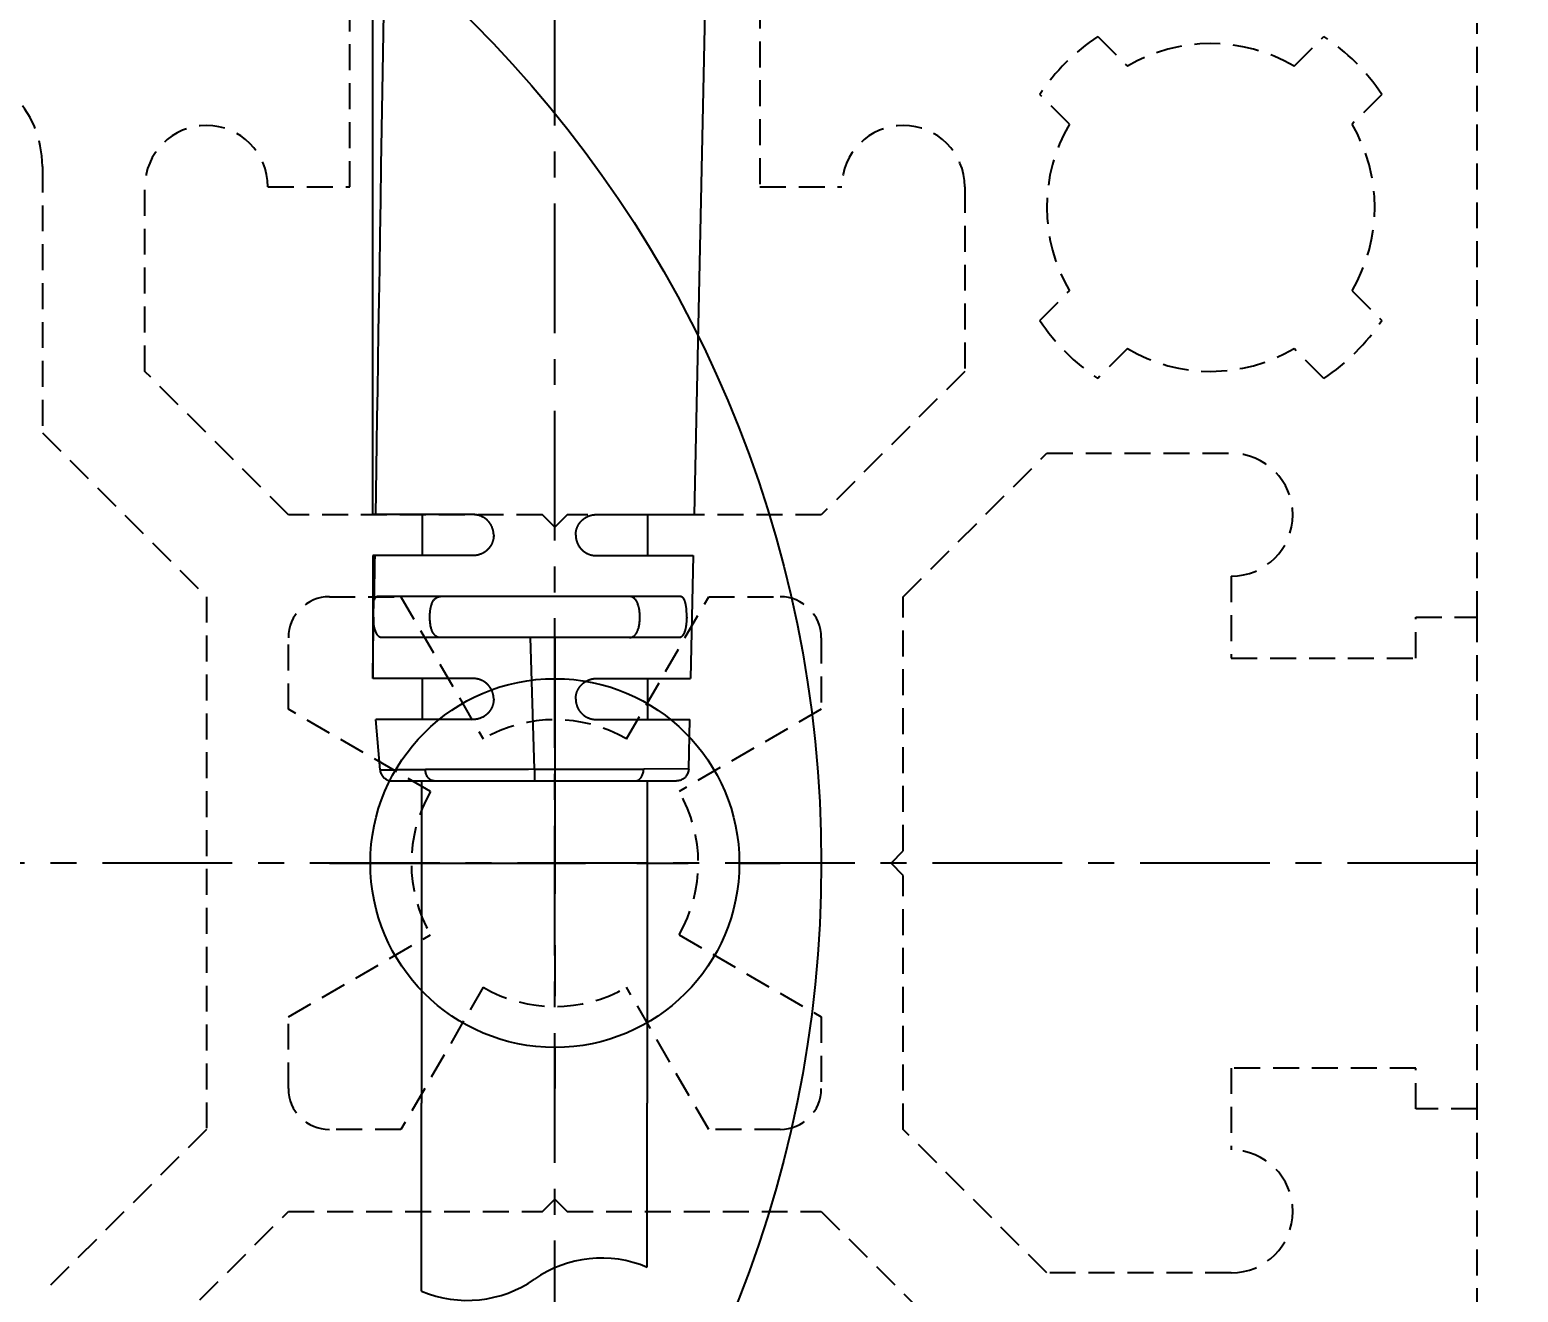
# Model space of a CAD drawing. Header units: inches. Extents: x 0 to 77285, y -118 to 40065.
# Drawn here: x 13759.84 to 13796.15, y 26018.58 to 26049.39 of the extents above; entities that cross this region are included whole.
import ezdxf

# ---------------------------------------------------------------- set-up
doc = ezdxf.new("R2010")
doc.units = ezdxf.units.IN
doc.header["$LTSCALE"] = 5
doc.header["$MEASUREMENT"] = 0
doc.linetypes.add('CENTER', pattern=[2, 1.25, -0.25, 0.25, -0.25])
doc.linetypes.add('HIDDEN', pattern=[0.375, 0.25, -0.125])
for name, color, linetype in [('11', 1, 'CENTER'), ('44', 4, 'Continuous'), ('55', 5, 'Continuous'), ('77', 40, 'HIDDEN')]:
    doc.layers.add(name, color=color, linetype=linetype)
doc.styles.add('SCI', font='')
doc.styles.get('SCI').set_extended_font_data('Gulim')
doc.dimstyles.new('SCH', dxfattribs={"dimtxt": 2.5, "dimasz": 2, "dimexe": 1.25, "dimexo": 0.625, "dimtad": 1, "dimdec": 8, "dimtxsty": 'SCI', "dimcen": 2.5, "dimclrd": 4, "dimclre": 4, "dimclrt": 7, "dimadec": 8, "dimazin": 2, "dimtfac": 1, "dimtdec": 8, "dimtmove": 0, "dimatfit": 3, "dimfxl": 1, "dimarcsym": 0})

# ---------------------------------------------------------------- blocks, each defined once
blk = doc.blocks.new('*D366')
at = {"color": 4, "lineweight": -2, "transparency": 16777216}
for p, q in [((12554.65, 23925.55), (12554.65, 28076.143)), ((17979.65, 23925.05), (17979.65, 28076.143)), ((12714.65, 27976.143), (17819.65, 27976.143))]:
    blk.add_line(p, q, dxfattribs=at)
at = {"color": 4, "transparency": 16777216}
for points in [[(12714.65, 28002.81), (12714.65, 27949.477), (12554.65, 27976.143)], [(17819.65, 28002.81), (17819.65, 27949.477), (17979.65, 27976.143)]]:
    blk.add_solid(points, dxfattribs=at)
at = {"layer": 'Defpoints', "color": 0, "transparency": 16777216}
for p in [(17979.65, 27976.143), (12554.65, 23875.55), (17979.65, 23875.05)]:
    blk.add_point(p, dxfattribs=at)
at = {"color": 7, "transparency": 16777216, "insert": (15267.15, 28128.806), "char_height": 200, "attachment_point": 5, "style": 'SCI'}
blk.add_mtext('5425', dxfattribs=at)
blk = doc.blocks.new('*D367')
at = {"color": 4, "lineweight": -2, "transparency": 16777216}
for p, q in [((12554.65, 23925.55), (12554.65, 29140.675)), ((21064.65, 23433.05), (21064.65, 29140.675)), ((12714.65, 29040.675), (20904.65, 29040.675))]:
    blk.add_line(p, q, dxfattribs=at)
at = {"color": 4, "transparency": 16777216}
for points in [[(12714.65, 29067.342), (12714.65, 29014.009), (12554.65, 29040.675)], [(20904.65, 29067.342), (20904.65, 29014.009), (21064.65, 29040.675)]]:
    blk.add_solid(points, dxfattribs=at)
at = {"layer": 'Defpoints', "color": 0, "transparency": 16777216}
for p in [(21064.65, 29040.675), (12554.65, 23875.55), (21064.65, 23383.05)]:
    blk.add_point(p, dxfattribs=at)
at = {"color": 7, "transparency": 16777216, "insert": (16809.65, 29193.472), "char_height": 200, "attachment_point": 5, "style": 'SCI'}
blk.add_mtext('8510', dxfattribs=at)
blk = doc.blocks.new('*D374')
at = {"color": 4, "lineweight": -2, "transparency": 16777216}
for p, q in [((12554.65, 23925.55), (12554.65, 30215.876)), ((37924.65, 23433.05), (37924.65, 30215.876)), ((12714.65, 30115.876), (37764.65, 30115.876))]:
    blk.add_line(p, q, dxfattribs=at)
at = {"color": 4, "transparency": 16777216}
for points in [[(12714.65, 30142.543), (12714.65, 30089.21), (12554.65, 30115.876)], [(37764.65, 30142.543), (37764.65, 30089.21), (37924.65, 30115.876)]]:
    blk.add_solid(points, dxfattribs=at)
at = {"layer": 'Defpoints', "color": 0, "transparency": 16777216}
for p in [(37924.65, 30115.876), (12554.65, 23875.55), (37924.65, 23383.05)]:
    blk.add_point(p, dxfattribs=at)
at = {"color": 7, "transparency": 16777216, "insert": (25239.65, 30268.539), "char_height": 200, "attachment_point": 5, "style": 'SCI'}
blk.add_mtext('25370', dxfattribs=at)
blk = doc.blocks.new('A$C4ad08788')
blk.add_circle((400.5, 32.5, 53.695), 4.5)
at = {"layer": '11'}
for p, q in [((400.5, 38, 53.695), (400.5, 27, 53.695)), ((395, 32.5, 53.695), (406, 32.5, 53.695))]:
    blk.add_line(p, q, dxfattribs=at)
blk = doc.blocks.new('A$C682b3a79')
for p, q in [((335.78, 3.764), (337.004, 3.864)), ((337.004, 1.491), (337.004, 3.864)), ((338.004, 1.491), (338.004, 3.942)), ((341.004, 3.942), (338.004, 3.942)), ((339.004, -3.536), (339.004, 3.731)), ((340.004, -3.562), (340.004, 3.817)), ((341.004, 1.491), (341.004, 3.942)), ((342.004, 1.491), (342.004, 3.942)), ((342.004, 3.942), (363.504, 3.942)), ((335.504, 3.465), (335.504, -3.465)), ((323.056, 2.75), (327.642, 2.75)), ((335.504, 2.75), (327.642, 2.75)), ((338.004, 2.738), (337.004, 2.738)), ((342.004, 2.738), (341.004, 2.738)), ((335.789, 0), (339.004, 0.097)), ((335.789, 0), (335.504, 0)), ((337.004, -1.509), (337.004, -3.791)), ((338.004, -1.509), (338.004, -3.812)), ((341.004, -1.509), (341.004, -3.877)), ((342.004, -1.509), (342.004, -3.898)), ((323.636, -2.75), (327.642, -2.75)), ((335.504, -2.75), (327.642, -2.75)), ((335.798, -3.765), (335.795, -2.667)), ((338.004, -2.762), (337.004, -2.762)), ((342.004, -2.762), (341.004, -2.762)), ((335.798, -3.765), (337.004, -3.791)), ((341.004, -3.877), (338.004, -3.812)), ((363.504, -4.361), (342.004, -3.898))]:
    blk.add_line(p, q)
for points in [[(335.78, 3.764), (335.757, 3.761), (335.734, 3.757), (335.712, 3.751), (335.691, 3.743), (335.671, 3.734), (335.651, 3.723), (335.633, 3.711), (335.615, 3.698), (335.599, 3.684), (335.583, 3.668), (335.569, 3.652), (335.556, 3.634), (335.545, 3.615), (335.534, 3.596), (335.525, 3.576), (335.518, 3.555), (335.512, 3.533), (335.508, 3.511), (335.505, 3.488), (335.504, 3.465)], [(335.78, 3.764), (335.78, 3.715), (335.78, 3.665), (335.78, 3.615), (335.78, 3.563), (335.78, 3.512), (335.78, 3.459), (335.78, 3.406), (335.781, 3.353), (335.781, 3.298), (335.781, 3.243), (335.781, 3.188), (335.781, 3.131), (335.781, 3.074), (335.781, 3.017), (335.782, 2.958), (335.782, 2.9), (335.782, 2.84), (335.782, 2.78), (335.782, 2.719), (335.782, 2.657)], [(338.004, 3.942), (338.03, 3.941), (338.062, 3.941), (338.099, 3.94), (338.14, 3.939), (338.186, 3.939), (338.237, 3.938), (338.292, 3.937), (338.352, 3.936), (338.415, 3.935), (338.483, 3.934), (338.554, 3.933), (338.629, 3.932), (338.708, 3.93), (338.79, 3.929), (338.875, 3.928), (338.963, 3.926), (339.054, 3.925), (339.147, 3.923), (339.244, 3.922), (339.342, 3.92)], [(339.004, 3.731), (339.004, 3.732), (339.004, 3.733), (339.004, 3.734), (339.004, 3.735), (339.004, 3.736), (339.004, 3.737), (339.004, 3.738), (339.004, 3.739), (339.005, 3.74), (339.005, 3.741), (339.005, 3.742), (339.005, 3.742), (339.005, 3.743), (339.005, 3.744), (339.005, 3.745), (339.005, 3.746), (339.006, 3.747), (339.006, 3.748), (339.006, 3.749), (339.006, 3.75), (339.007, 3.753), (339.008, 3.756), (339.009, 3.759), (339.01, 3.762), (339.011, 3.765), (339.012, 3.768), (339.014, 3.771), (339.015, 3.774), (339.017, 3.776), (339.019, 3.779), (339.02, 3.782), (339.022, 3.785), (339.024, 3.788), (339.027, 3.791), (339.029, 3.793), (339.031, 3.796), (339.034, 3.799), (339.036, 3.802), (339.039, 3.804), (339.042, 3.807), (339.044, 3.809), (339.046, 3.811), (339.048, 3.813), (339.051, 3.815), (339.053, 3.817), (339.055, 3.819), (339.058, 3.821), (339.06, 3.823), (339.063, 3.824), (339.065, 3.826), (339.068, 3.828), (339.071, 3.83), (339.074, 3.832), (339.076, 3.834), (339.079, 3.835), (339.082, 3.837), (339.085, 3.839), (339.088, 3.841), (339.091, 3.843), (339.095, 3.844), (339.098, 3.846), (339.101, 3.848), (339.105, 3.85), (339.108, 3.851), (339.111, 3.853), (339.115, 3.855), (339.118, 3.856), (339.122, 3.858), (339.126, 3.86), (339.129, 3.861), (339.133, 3.863), (339.137, 3.865), (339.141, 3.866), (339.145, 3.868), (339.149, 3.869), (339.153, 3.871), (339.157, 3.872), (339.161, 3.874), (339.165, 3.876), (339.169, 3.877), (339.173, 3.878), (339.177, 3.88), (339.182, 3.881), (339.186, 3.883), (339.19, 3.884), (339.194, 3.885), (339.199, 3.887), (339.203, 3.888), (339.207, 3.889), (339.212, 3.891), (339.216, 3.892), (339.221, 3.893), (339.225, 3.894), (339.23, 3.896), (339.234, 3.897), (339.239, 3.898), (339.243, 3.899), (339.248, 3.901), (339.253, 3.902), (339.258, 3.903), (339.262, 3.904), (339.266, 3.905), (339.27, 3.906), (339.274, 3.907), (339.278, 3.908), (339.282, 3.909), (339.286, 3.909), (339.29, 3.91), (339.295, 3.911), (339.299, 3.912), (339.303, 3.913), (339.307, 3.914), (339.312, 3.915), (339.316, 3.916), (339.32, 3.916), (339.325, 3.917), (339.329, 3.918), (339.333, 3.919), (339.338, 3.92), (339.342, 3.92)], [(339.504, 3.922), (339.495, 3.922), (339.485, 3.922), (339.476, 3.922), (339.467, 3.921), (339.458, 3.921), (339.449, 3.921), (339.441, 3.921), (339.432, 3.921), (339.424, 3.921), (339.415, 3.921), (339.407, 3.921), (339.4, 3.921), (339.392, 3.921), (339.384, 3.921), (339.377, 3.921), (339.369, 3.921), (339.362, 3.921), (339.355, 3.921), (339.349, 3.921), (339.342, 3.92)], [(339.504, 3.922), (339.531, 3.922), (339.558, 3.921), (339.585, 3.921), (339.61, 3.921), (339.635, 3.921), (339.659, 3.921), (339.683, 3.92), (339.706, 3.92), (339.728, 3.919), (339.75, 3.919), (339.771, 3.918), (339.791, 3.918), (339.81, 3.917), (339.828, 3.916), (339.846, 3.916), (339.862, 3.915), (339.878, 3.914), (339.893, 3.913), (339.907, 3.912), (339.92, 3.911)], [(340.004, 3.817), (340.004, 3.819), (340.004, 3.821), (340.004, 3.823), (340.004, 3.825), (340.004, 3.826), (340.003, 3.828), (340.003, 3.83), (340.003, 3.832), (340.002, 3.834), (340.002, 3.835), (340.002, 3.837), (340.001, 3.839), (340.001, 3.841), (340, 3.842), (339.999, 3.844), (339.999, 3.846), (339.998, 3.847), (339.997, 3.849), (339.997, 3.851), (339.996, 3.852), (339.995, 3.855), (339.993, 3.857), (339.992, 3.859), (339.991, 3.861), (339.989, 3.863), (339.987, 3.865), (339.986, 3.868), (339.984, 3.87), (339.982, 3.872), (339.98, 3.874), (339.978, 3.876), (339.976, 3.878), (339.974, 3.88), (339.972, 3.882), (339.97, 3.884), (339.967, 3.885), (339.965, 3.887), (339.962, 3.889), (339.96, 3.891), (339.957, 3.893), (339.955, 3.894), (339.954, 3.895), (339.952, 3.896), (339.95, 3.897), (339.949, 3.898), (339.947, 3.899), (339.945, 3.9), (339.943, 3.901), (339.942, 3.901), (339.94, 3.902), (339.938, 3.903), (339.936, 3.904), (339.934, 3.905), (339.932, 3.906), (339.93, 3.907), (339.928, 3.908), (339.926, 3.909), (339.924, 3.91), (339.922, 3.91), (339.92, 3.911)], [(341.004, 3.894), (340.95, 3.895), (340.895, 3.896), (340.841, 3.897), (340.786, 3.897), (340.732, 3.898), (340.677, 3.899), (340.623, 3.9), (340.568, 3.901), (340.514, 3.902), (340.46, 3.903), (340.406, 3.904), (340.352, 3.904), (340.297, 3.905), (340.243, 3.906), (340.189, 3.907), (340.135, 3.908), (340.081, 3.909), (340.028, 3.91), (339.974, 3.91), (339.92, 3.911)], [(358.336, 3.612), (357.278, 3.63), (356.243, 3.647), (355.23, 3.663), (354.241, 3.68), (353.275, 3.696), (352.334, 3.711), (351.418, 3.726), (350.527, 3.741), (349.662, 3.755), (348.823, 3.768), (348.011, 3.781), (347.227, 3.794), (346.47, 3.806), (345.743, 3.818), (345.044, 3.829), (344.375, 3.84), (343.736, 3.85), (343.127, 3.86), (342.55, 3.869), (342.004, 3.878)], [(335.504, 2.446), (335.505, 2.463), (335.508, 2.479), (335.512, 2.495), (335.518, 2.51), (335.526, 2.525), (335.535, 2.539), (335.545, 2.553), (335.557, 2.566), (335.57, 2.579), (335.584, 2.59), (335.6, 2.601), (335.617, 2.612), (335.634, 2.621), (335.653, 2.629), (335.673, 2.637), (335.693, 2.643), (335.714, 2.648), (335.736, 2.653), (335.759, 2.656), (335.782, 2.657)], [(335.789, 0), (335.788, 0.144), (335.788, 0.289), (335.788, 0.435), (335.787, 0.58), (335.787, 0.726), (335.787, 0.871), (335.786, 1.015), (335.786, 1.157), (335.785, 1.299), (335.785, 1.438), (335.785, 1.575), (335.785, 1.709), (335.784, 1.84), (335.784, 1.969), (335.784, 2.093), (335.783, 2.215), (335.783, 2.332), (335.783, 2.445), (335.782, 2.553), (335.782, 2.657)], [(339.004, 2.293), (339.004, 2.304), (339.005, 2.314), (339.007, 2.325), (339.009, 2.335), (339.011, 2.344), (339.014, 2.354), (339.017, 2.363), (339.021, 2.372), (339.026, 2.381), (339.03, 2.389), (339.036, 2.397), (339.041, 2.405), (339.047, 2.413), (339.054, 2.42), (339.06, 2.427), (339.068, 2.434), (339.075, 2.441), (339.083, 2.447), (339.091, 2.453), (339.1, 2.459), (339.112, 2.467), (339.126, 2.475), (339.141, 2.483), (339.156, 2.49), (339.172, 2.497), (339.189, 2.503), (339.207, 2.509), (339.226, 2.515), (339.245, 2.52), (339.265, 2.525), (339.286, 2.53), (339.308, 2.534), (339.33, 2.537), (339.353, 2.541), (339.377, 2.543), (339.401, 2.545), (339.426, 2.547), (339.451, 2.549), (339.477, 2.549), (339.504, 2.55)], [(339.504, 2.55), (339.522, 2.549), (339.54, 2.549), (339.557, 2.548), (339.574, 2.548), (339.591, 2.547), (339.608, 2.545), (339.624, 2.544), (339.639, 2.542), (339.655, 2.54), (339.67, 2.538), (339.684, 2.536), (339.699, 2.534), (339.712, 2.531), (339.726, 2.529), (339.739, 2.526), (339.752, 2.523), (339.764, 2.52), (339.776, 2.517), (339.787, 2.514), (339.798, 2.51), (339.816, 2.504), (339.834, 2.498), (339.851, 2.491), (339.867, 2.483), (339.882, 2.475), (339.897, 2.467), (339.911, 2.458), (339.924, 2.448), (339.936, 2.438), (339.947, 2.428), (339.958, 2.417), (339.967, 2.405), (339.976, 2.393), (339.983, 2.38), (339.989, 2.367), (339.995, 2.353), (339.999, 2.339), (340.002, 2.324), (340.004, 2.309), (340.004, 2.293)], [(337.504, 0.991), (337.502, 0.991), (337.499, 0.991), (337.497, 0.991), (337.494, 0.991), (337.492, 0.992), (337.489, 0.992), (337.487, 0.992), (337.484, 0.992), (337.482, 0.992), (337.479, 0.992), (337.477, 0.992), (337.474, 0.992), (337.472, 0.992), (337.47, 0.993), (337.467, 0.993), (337.465, 0.993), (337.462, 0.993), (337.46, 0.993), (337.457, 0.994), (337.455, 0.994), (337.447, 0.995), (337.439, 0.996), (337.431, 0.997), (337.423, 0.998), (337.416, 0.999), (337.408, 1.001), (337.4, 1.002), (337.392, 1.004), (337.384, 1.006), (337.377, 1.008), (337.369, 1.01), (337.361, 1.012), (337.354, 1.015), (337.346, 1.017), (337.339, 1.02), (337.331, 1.022), (337.324, 1.025), (337.317, 1.028), (337.309, 1.031), (337.302, 1.034), (337.297, 1.036), (337.292, 1.039), (337.287, 1.041), (337.281, 1.044), (337.276, 1.046), (337.271, 1.049), (337.266, 1.052), (337.261, 1.055), (337.256, 1.057), (337.251, 1.06), (337.246, 1.063), (337.241, 1.066), (337.236, 1.069), (337.231, 1.073), (337.226, 1.076), (337.222, 1.079), (337.217, 1.082), (337.212, 1.086), (337.207, 1.089), (337.203, 1.092), (337.198, 1.096), (337.194, 1.099), (337.189, 1.103), (337.185, 1.107), (337.18, 1.11), (337.176, 1.114), (337.172, 1.118), (337.167, 1.122), (337.163, 1.126), (337.159, 1.13), (337.155, 1.134), (337.151, 1.138), (337.147, 1.142), (337.143, 1.146), (337.139, 1.15), (337.135, 1.154), (337.131, 1.159), (337.127, 1.163), (337.123, 1.167), (337.12, 1.172), (337.116, 1.176), (337.113, 1.18), (337.11, 1.184), (337.106, 1.189), (337.103, 1.193), (337.1, 1.197), (337.097, 1.202), (337.094, 1.206), (337.091, 1.21), (337.088, 1.215), (337.085, 1.219), (337.082, 1.224), (337.079, 1.228), (337.076, 1.233), (337.073, 1.238), (337.071, 1.242), (337.068, 1.247), (337.065, 1.252), (337.063, 1.256), (337.06, 1.261), (337.055, 1.272), (337.05, 1.283), (337.045, 1.294), (337.04, 1.305), (337.036, 1.316), (337.032, 1.327), (337.028, 1.339), (337.025, 1.35), (337.021, 1.362), (337.018, 1.374), (337.016, 1.385), (337.013, 1.397), (337.011, 1.409), (337.009, 1.421), (337.008, 1.432), (337.006, 1.444), (337.005, 1.456), (337.005, 1.468), (337.004, 1.48), (337.004, 1.491)], [(337.504, 0.991), (337.517, 0.992), (337.529, 0.992), (337.542, 0.993), (337.554, 0.994), (337.567, 0.996), (337.58, 0.997), (337.592, 0.999), (337.605, 1.002), (337.617, 1.005), (337.629, 1.008), (337.642, 1.011), (337.654, 1.015), (337.666, 1.019), (337.678, 1.023), (337.69, 1.027), (337.701, 1.032), (337.713, 1.037), (337.724, 1.043), (337.736, 1.048), (337.747, 1.054), (337.751, 1.057), (337.756, 1.06), (337.761, 1.062), (337.766, 1.065), (337.77, 1.068), (337.775, 1.071), (337.779, 1.074), (337.784, 1.077), (337.789, 1.08), (337.793, 1.083), (337.797, 1.086), (337.802, 1.09), (337.806, 1.093), (337.811, 1.096), (337.815, 1.1), (337.819, 1.103), (337.823, 1.107), (337.828, 1.11), (337.832, 1.114), (337.836, 1.117), (337.84, 1.121), (337.844, 1.125), (337.848, 1.129), (337.853, 1.133), (337.857, 1.137), (337.861, 1.141), (337.865, 1.145), (337.869, 1.149), (337.873, 1.153), (337.877, 1.158), (337.88, 1.162), (337.884, 1.166), (337.888, 1.171), (337.891, 1.175), (337.895, 1.18), (337.899, 1.184), (337.902, 1.189), (337.905, 1.193), (337.909, 1.198), (337.912, 1.202), (337.915, 1.207), (337.919, 1.212), (337.922, 1.216), (337.925, 1.221), (337.928, 1.226), (337.931, 1.231), (337.934, 1.235), (337.936, 1.24), (337.939, 1.245), (337.942, 1.25), (337.945, 1.255), (337.947, 1.26), (337.95, 1.265), (337.952, 1.27), (337.955, 1.275), (337.957, 1.28), (337.959, 1.285), (337.962, 1.29), (337.964, 1.295), (337.966, 1.3), (337.969, 1.307), (337.972, 1.314), (337.974, 1.321), (337.977, 1.328), (337.979, 1.336), (337.982, 1.343), (337.984, 1.35), (337.986, 1.357), (337.988, 1.364), (337.99, 1.372), (337.991, 1.379), (337.993, 1.386), (337.994, 1.394), (337.996, 1.401), (337.997, 1.408), (337.998, 1.416), (337.999, 1.423), (338, 1.43), (338.001, 1.438), (338.002, 1.445), (338.002, 1.447), (338.002, 1.45), (338.003, 1.452), (338.003, 1.454), (338.003, 1.457), (338.003, 1.459), (338.003, 1.461), (338.003, 1.464), (338.003, 1.466), (338.004, 1.468), (338.004, 1.471), (338.004, 1.473), (338.004, 1.475), (338.004, 1.478), (338.004, 1.48), (338.004, 1.482), (338.004, 1.484), (338.004, 1.487), (338.004, 1.489), (338.004, 1.491)], [(341.504, 0.991), (341.502, 0.991), (341.499, 0.991), (341.497, 0.991), (341.494, 0.991), (341.492, 0.992), (341.489, 0.992), (341.487, 0.992), (341.484, 0.992), (341.482, 0.992), (341.479, 0.992), (341.477, 0.992), (341.474, 0.992), (341.472, 0.992), (341.47, 0.993), (341.467, 0.993), (341.465, 0.993), (341.462, 0.993), (341.46, 0.993), (341.457, 0.994), (341.455, 0.994), (341.447, 0.995), (341.439, 0.996), (341.431, 0.997), (341.423, 0.998), (341.415, 0.999), (341.408, 1.001), (341.4, 1.002), (341.392, 1.004), (341.384, 1.006), (341.377, 1.008), (341.369, 1.01), (341.361, 1.012), (341.354, 1.015), (341.346, 1.017), (341.339, 1.02), (341.331, 1.022), (341.324, 1.025), (341.316, 1.028), (341.309, 1.031), (341.302, 1.034), (341.297, 1.036), (341.291, 1.039), (341.286, 1.041), (341.281, 1.044), (341.276, 1.047), (341.271, 1.049), (341.265, 1.052), (341.26, 1.055), (341.255, 1.058), (341.25, 1.061), (341.245, 1.064), (341.24, 1.067), (341.235, 1.07), (341.23, 1.073), (341.226, 1.076), (341.221, 1.079), (341.216, 1.083), (341.211, 1.086), (341.207, 1.089), (341.202, 1.093), (341.198, 1.096), (341.193, 1.1), (341.188, 1.104), (341.184, 1.107), (341.179, 1.111), (341.175, 1.115), (341.171, 1.119), (341.166, 1.123), (341.162, 1.127), (341.158, 1.131), (341.154, 1.135), (341.15, 1.139), (341.146, 1.143), (341.142, 1.147), (341.138, 1.151), (341.134, 1.156), (341.13, 1.16), (341.126, 1.164), (341.122, 1.169), (341.119, 1.173), (341.115, 1.177), (341.112, 1.182), (341.108, 1.186), (341.105, 1.19), (341.102, 1.195), (341.099, 1.199), (341.095, 1.203), (341.092, 1.208), (341.089, 1.212), (341.086, 1.217), (341.083, 1.222), (341.08, 1.226), (341.077, 1.231), (341.075, 1.235), (341.072, 1.24), (341.069, 1.245), (341.067, 1.249), (341.064, 1.254), (341.061, 1.259), (341.059, 1.264), (341.054, 1.274), (341.049, 1.285), (341.044, 1.296), (341.039, 1.307), (341.035, 1.318), (341.031, 1.329), (341.028, 1.341), (341.024, 1.352), (341.021, 1.363), (341.018, 1.375), (341.015, 1.386), (341.013, 1.398), (341.011, 1.41), (341.009, 1.421), (341.008, 1.433), (341.006, 1.445), (341.005, 1.456), (341.005, 1.468), (341.004, 1.48), (341.004, 1.491)], [(341.504, 0.991), (341.516, 0.992), (341.529, 0.992), (341.541, 0.993), (341.553, 0.994), (341.565, 0.995), (341.578, 0.997), (341.59, 0.999), (341.602, 1.001), (341.614, 1.004), (341.626, 1.007), (341.638, 1.01), (341.65, 1.013), (341.662, 1.017), (341.674, 1.021), (341.685, 1.025), (341.697, 1.03), (341.708, 1.035), (341.719, 1.04), (341.73, 1.045), (341.741, 1.051), (341.746, 1.054), (341.751, 1.056), (341.755, 1.059), (341.76, 1.062), (341.765, 1.065), (341.77, 1.068), (341.774, 1.071), (341.779, 1.074), (341.783, 1.077), (341.788, 1.08), (341.792, 1.083), (341.797, 1.086), (341.801, 1.089), (341.806, 1.093), (341.81, 1.096), (341.814, 1.099), (341.819, 1.103), (341.823, 1.106), (341.827, 1.11), (341.831, 1.113), (341.836, 1.117), (341.84, 1.121), (341.844, 1.125), (341.848, 1.129), (341.853, 1.133), (341.857, 1.137), (341.861, 1.141), (341.865, 1.145), (341.869, 1.149), (341.873, 1.154), (341.877, 1.158), (341.881, 1.162), (341.884, 1.167), (341.888, 1.171), (341.892, 1.176), (341.895, 1.18), (341.899, 1.185), (341.902, 1.189), (341.906, 1.194), (341.909, 1.198), (341.913, 1.203), (341.916, 1.208), (341.919, 1.212), (341.922, 1.217), (341.925, 1.222), (341.928, 1.227), (341.931, 1.232), (341.934, 1.236), (341.937, 1.241), (341.94, 1.246), (341.943, 1.251), (341.945, 1.256), (341.948, 1.261), (341.951, 1.266), (341.953, 1.271), (341.956, 1.276), (341.958, 1.282), (341.96, 1.287), (341.963, 1.292), (341.965, 1.297), (341.968, 1.304), (341.971, 1.311), (341.973, 1.318), (341.976, 1.326), (341.978, 1.333), (341.981, 1.34), (341.983, 1.348), (341.985, 1.355), (341.987, 1.362), (341.989, 1.37), (341.991, 1.377), (341.993, 1.384), (341.994, 1.392), (341.996, 1.399), (341.997, 1.407), (341.998, 1.414), (341.999, 1.422), (342, 1.429), (342.001, 1.437), (342.002, 1.444), (342.002, 1.447), (342.002, 1.449), (342.003, 1.451), (342.003, 1.454), (342.003, 1.456), (342.003, 1.458), (342.003, 1.461), (342.003, 1.463), (342.003, 1.465), (342.004, 1.468), (342.004, 1.47), (342.004, 1.473), (342.004, 1.475), (342.004, 1.477), (342.004, 1.48), (342.004, 1.482), (342.004, 1.484), (342.004, 1.487), (342.004, 1.489), (342.004, 1.491)], [(335.789, 0), (335.789, -0.154), (335.789, -0.306), (335.79, -0.457), (335.79, -0.606), (335.79, -0.754), (335.791, -0.9), (335.791, -1.043), (335.791, -1.185), (335.792, -1.324), (335.792, -1.461), (335.792, -1.596), (335.793, -1.727), (335.793, -1.856), (335.793, -1.982), (335.794, -2.105), (335.794, -2.224), (335.794, -2.34), (335.795, -2.453), (335.795, -2.562), (335.795, -2.667)], [(337.504, -1.009), (337.491, -1.009), (337.478, -1.009), (337.465, -1.01), (337.452, -1.011), (337.439, -1.013), (337.426, -1.015), (337.413, -1.017), (337.4, -1.02), (337.388, -1.023), (337.375, -1.026), (337.362, -1.029), (337.35, -1.033), (337.337, -1.037), (337.325, -1.042), (337.313, -1.047), (337.301, -1.052), (337.289, -1.057), (337.278, -1.063), (337.266, -1.069), (337.255, -1.075), (337.251, -1.078), (337.246, -1.08), (337.241, -1.083), (337.237, -1.086), (337.232, -1.089), (337.227, -1.092), (337.223, -1.095), (337.218, -1.098), (337.214, -1.101), (337.21, -1.105), (337.205, -1.108), (337.201, -1.111), (337.196, -1.114), (337.192, -1.118), (337.188, -1.121), (337.184, -1.125), (337.18, -1.128), (337.176, -1.132), (337.172, -1.135), (337.167, -1.139), (337.163, -1.143), (337.159, -1.147), (337.155, -1.151), (337.151, -1.155), (337.147, -1.159), (337.143, -1.163), (337.139, -1.167), (337.135, -1.171), (337.132, -1.175), (337.128, -1.179), (337.124, -1.184), (337.121, -1.188), (337.117, -1.192), (337.113, -1.197), (337.11, -1.201), (337.106, -1.206), (337.103, -1.21), (337.1, -1.215), (337.096, -1.219), (337.093, -1.224), (337.09, -1.228), (337.087, -1.233), (337.084, -1.237), (337.081, -1.242), (337.078, -1.247), (337.075, -1.251), (337.073, -1.256), (337.07, -1.261), (337.067, -1.266), (337.064, -1.271), (337.062, -1.275), (337.059, -1.28), (337.057, -1.285), (337.054, -1.29), (337.052, -1.295), (337.05, -1.3), (337.047, -1.305), (337.045, -1.31), (337.043, -1.315), (337.041, -1.32), (337.038, -1.327), (337.036, -1.334), (337.033, -1.341), (337.031, -1.348), (337.028, -1.355), (337.026, -1.362), (337.024, -1.369), (337.022, -1.376), (337.02, -1.383), (337.018, -1.391), (337.017, -1.398), (337.015, -1.405), (337.014, -1.412), (337.012, -1.419), (337.011, -1.427), (337.01, -1.434), (337.009, -1.441), (337.008, -1.449), (337.007, -1.456), (337.006, -1.463), (337.006, -1.465), (337.006, -1.468), (337.006, -1.47), (337.005, -1.472), (337.005, -1.474), (337.005, -1.477), (337.005, -1.479), (337.005, -1.481), (337.005, -1.484), (337.005, -1.486), (337.005, -1.488), (337.004, -1.49), (337.004, -1.493), (337.004, -1.495), (337.004, -1.497), (337.004, -1.5), (337.004, -1.502), (337.004, -1.504), (337.004, -1.506), (337.004, -1.509)], [(337.504, -1.009), (337.507, -1.009), (337.509, -1.009), (337.512, -1.009), (337.514, -1.009), (337.516, -1.009), (337.519, -1.009), (337.521, -1.009), (337.524, -1.009), (337.526, -1.009), (337.529, -1.009), (337.531, -1.009), (337.534, -1.009), (337.536, -1.01), (337.539, -1.01), (337.541, -1.01), (337.544, -1.01), (337.546, -1.01), (337.549, -1.011), (337.551, -1.011), (337.554, -1.011), (337.561, -1.012), (337.569, -1.013), (337.577, -1.014), (337.585, -1.015), (337.593, -1.017), (337.6, -1.018), (337.608, -1.02), (337.616, -1.021), (337.624, -1.023), (337.631, -1.025), (337.639, -1.027), (337.646, -1.029), (337.654, -1.032), (337.662, -1.034), (337.669, -1.037), (337.676, -1.039), (337.684, -1.042), (337.691, -1.045), (337.698, -1.048), (337.706, -1.051), (337.711, -1.053), (337.716, -1.056), (337.721, -1.058), (337.727, -1.061), (337.732, -1.063), (337.737, -1.066), (337.742, -1.069), (337.747, -1.072), (337.752, -1.075), (337.757, -1.077), (337.762, -1.08), (337.767, -1.083), (337.772, -1.086), (337.777, -1.09), (337.782, -1.093), (337.787, -1.096), (337.791, -1.099), (337.796, -1.103), (337.801, -1.106), (337.805, -1.109), (337.81, -1.113), (337.814, -1.117), (337.819, -1.12), (337.823, -1.124), (337.828, -1.128), (337.832, -1.131), (337.837, -1.135), (337.841, -1.139), (337.845, -1.143), (337.849, -1.147), (337.854, -1.151), (337.858, -1.155), (337.862, -1.159), (337.866, -1.163), (337.87, -1.167), (337.874, -1.172), (337.877, -1.176), (337.881, -1.18), (337.885, -1.185), (337.889, -1.189), (337.892, -1.193), (337.895, -1.197), (337.899, -1.202), (337.902, -1.206), (337.905, -1.21), (337.908, -1.214), (337.912, -1.219), (337.915, -1.223), (337.918, -1.228), (337.921, -1.232), (337.924, -1.237), (337.927, -1.241), (337.929, -1.246), (337.932, -1.25), (337.935, -1.255), (337.938, -1.259), (337.94, -1.264), (337.943, -1.269), (337.945, -1.273), (337.948, -1.278), (337.953, -1.289), (337.958, -1.3), (337.963, -1.311), (337.968, -1.322), (337.972, -1.333), (337.976, -1.345), (337.98, -1.356), (337.984, -1.368), (337.987, -1.379), (337.99, -1.391), (337.993, -1.403), (337.995, -1.415), (337.997, -1.426), (337.999, -1.438), (338.001, -1.45), (338.002, -1.462), (338.003, -1.474), (338.004, -1.485), (338.004, -1.497), (338.004, -1.509)], [(341.504, -1.009), (341.491, -1.009), (341.478, -1.009), (341.465, -1.01), (341.452, -1.011), (341.439, -1.013), (341.426, -1.015), (341.413, -1.017), (341.4, -1.02), (341.387, -1.023), (341.374, -1.026), (341.361, -1.03), (341.349, -1.034), (341.336, -1.038), (341.324, -1.042), (341.312, -1.047), (341.3, -1.052), (341.288, -1.058), (341.276, -1.064), (341.265, -1.07), (341.254, -1.076), (341.249, -1.079), (341.244, -1.081), (341.24, -1.084), (341.235, -1.087), (341.23, -1.09), (341.226, -1.093), (341.221, -1.096), (341.217, -1.099), (341.213, -1.102), (341.208, -1.106), (341.204, -1.109), (341.199, -1.112), (341.195, -1.116), (341.191, -1.119), (341.187, -1.122), (341.183, -1.126), (341.178, -1.129), (341.174, -1.133), (341.17, -1.136), (341.166, -1.14), (341.162, -1.144), (341.158, -1.148), (341.154, -1.152), (341.15, -1.156), (341.146, -1.16), (341.142, -1.164), (341.138, -1.168), (341.134, -1.172), (341.131, -1.176), (341.127, -1.18), (341.123, -1.185), (341.12, -1.189), (341.116, -1.193), (341.112, -1.198), (341.109, -1.202), (341.106, -1.207), (341.102, -1.211), (341.099, -1.216), (341.096, -1.22), (341.093, -1.225), (341.089, -1.229), (341.086, -1.234), (341.083, -1.238), (341.08, -1.243), (341.078, -1.248), (341.075, -1.252), (341.072, -1.257), (341.069, -1.262), (341.067, -1.267), (341.064, -1.272), (341.061, -1.276), (341.059, -1.281), (341.056, -1.286), (341.054, -1.291), (341.052, -1.296), (341.049, -1.301), (341.047, -1.306), (341.045, -1.311), (341.043, -1.316), (341.041, -1.321), (341.038, -1.328), (341.035, -1.335), (341.033, -1.342), (341.03, -1.349), (341.028, -1.356), (341.026, -1.363), (341.024, -1.37), (341.022, -1.377), (341.02, -1.384), (341.018, -1.391), (341.016, -1.398), (341.015, -1.405), (341.013, -1.413), (341.012, -1.42), (341.011, -1.427), (341.01, -1.434), (341.009, -1.442), (341.008, -1.449), (341.007, -1.456), (341.006, -1.463), (341.006, -1.466), (341.006, -1.468), (341.006, -1.47), (341.005, -1.472), (341.005, -1.475), (341.005, -1.477), (341.005, -1.479), (341.005, -1.481), (341.005, -1.484), (341.005, -1.486), (341.005, -1.488), (341.004, -1.49), (341.004, -1.493), (341.004, -1.495), (341.004, -1.497), (341.004, -1.5), (341.004, -1.502), (341.004, -1.504), (341.004, -1.506), (341.004, -1.509)], [(341.504, -1.009), (341.507, -1.009), (341.509, -1.009), (341.512, -1.009), (341.514, -1.009), (341.516, -1.009), (341.519, -1.009), (341.521, -1.009), (341.524, -1.009), (341.526, -1.009), (341.529, -1.009), (341.531, -1.009), (341.534, -1.009), (341.536, -1.01), (341.539, -1.01), (341.541, -1.01), (341.544, -1.01), (341.546, -1.01), (341.549, -1.011), (341.551, -1.011), (341.554, -1.011), (341.561, -1.012), (341.569, -1.013), (341.577, -1.014), (341.585, -1.015), (341.593, -1.017), (341.6, -1.018), (341.608, -1.02), (341.616, -1.021), (341.623, -1.023), (341.631, -1.025), (341.639, -1.027), (341.646, -1.029), (341.654, -1.032), (341.661, -1.034), (341.669, -1.037), (341.676, -1.039), (341.684, -1.042), (341.691, -1.045), (341.698, -1.048), (341.705, -1.051), (341.711, -1.053), (341.716, -1.056), (341.721, -1.058), (341.726, -1.061), (341.732, -1.063), (341.737, -1.066), (341.742, -1.069), (341.747, -1.072), (341.752, -1.074), (341.757, -1.077), (341.762, -1.08), (341.767, -1.083), (341.772, -1.086), (341.777, -1.089), (341.782, -1.093), (341.786, -1.096), (341.791, -1.099), (341.796, -1.102), (341.8, -1.106), (341.805, -1.109), (341.81, -1.113), (341.814, -1.116), (341.819, -1.12), (341.823, -1.124), (341.828, -1.127), (341.832, -1.131), (341.836, -1.135), (341.841, -1.139), (341.845, -1.143), (341.849, -1.147), (341.853, -1.151), (341.857, -1.155), (341.861, -1.159), (341.865, -1.163), (341.869, -1.167), (341.873, -1.171), (341.877, -1.176), (341.881, -1.18), (341.885, -1.184), (341.888, -1.188), (341.892, -1.193), (341.895, -1.197), (341.898, -1.201), (341.902, -1.205), (341.905, -1.21), (341.908, -1.214), (341.911, -1.218), (341.914, -1.223), (341.917, -1.227), (341.92, -1.231), (341.923, -1.236), (341.926, -1.24), (341.929, -1.245), (341.932, -1.249), (341.934, -1.254), (341.937, -1.258), (341.94, -1.263), (341.942, -1.268), (341.945, -1.272), (341.947, -1.277), (341.953, -1.288), (341.958, -1.299), (341.963, -1.31), (341.968, -1.321), (341.972, -1.333), (341.976, -1.344), (341.98, -1.356), (341.984, -1.367), (341.987, -1.379), (341.99, -1.391), (341.993, -1.402), (341.995, -1.414), (341.997, -1.426), (341.999, -1.438), (342.001, -1.45), (342.002, -1.462), (342.003, -1.473), (342.004, -1.485), (342.004, -1.497), (342.004, -1.509)], [(335.504, -2.454), (335.505, -2.471), (335.508, -2.488), (335.513, -2.504), (335.519, -2.52), (335.527, -2.535), (335.536, -2.55), (335.547, -2.564), (335.56, -2.577), (335.574, -2.59), (335.589, -2.602), (335.605, -2.613), (335.623, -2.623), (335.641, -2.633), (335.661, -2.641), (335.681, -2.648), (335.703, -2.654), (335.725, -2.659), (335.748, -2.663), (335.771, -2.665), (335.795, -2.667)], [(339.004, -2.317), (339.004, -2.328), (339.005, -2.339), (339.007, -2.349), (339.009, -2.359), (339.011, -2.369), (339.014, -2.378), (339.017, -2.387), (339.021, -2.396), (339.026, -2.405), (339.03, -2.413), (339.036, -2.422), (339.041, -2.429), (339.047, -2.437), (339.054, -2.444), (339.06, -2.452), (339.068, -2.458), (339.075, -2.465), (339.083, -2.472), (339.091, -2.478), (339.1, -2.484), (339.112, -2.492), (339.126, -2.5), (339.141, -2.507), (339.156, -2.514), (339.172, -2.521), (339.189, -2.528), (339.207, -2.534), (339.226, -2.539), (339.245, -2.545), (339.265, -2.55), (339.286, -2.554), (339.308, -2.558), (339.33, -2.562), (339.353, -2.565), (339.377, -2.568), (339.401, -2.57), (339.426, -2.572), (339.451, -2.573), (339.477, -2.574), (339.504, -2.574)], [(339.504, -2.574), (339.522, -2.574), (339.54, -2.573), (339.557, -2.573), (339.574, -2.572), (339.591, -2.571), (339.608, -2.57), (339.624, -2.568), (339.639, -2.567), (339.655, -2.565), (339.67, -2.563), (339.684, -2.561), (339.699, -2.558), (339.712, -2.556), (339.726, -2.553), (339.739, -2.55), (339.752, -2.547), (339.764, -2.544), (339.776, -2.541), (339.787, -2.538), (339.798, -2.535), (339.816, -2.528), (339.834, -2.522), (339.851, -2.515), (339.867, -2.507), (339.882, -2.499), (339.897, -2.491), (339.911, -2.482), (339.924, -2.473), (339.936, -2.463), (339.947, -2.452), (339.958, -2.441), (339.967, -2.43), (339.976, -2.417), (339.983, -2.405), (339.989, -2.392), (339.995, -2.378), (339.999, -2.364), (340.002, -2.349), (340.004, -2.333), (340.004, -2.317)], [(335.798, -3.765), (335.773, -3.763), (335.75, -3.76), (335.727, -3.755), (335.705, -3.748), (335.683, -3.74), (335.662, -3.729), (335.643, -3.718), (335.624, -3.705), (335.606, -3.69), (335.59, -3.675), (335.574, -3.658), (335.56, -3.64), (335.548, -3.621), (335.537, -3.601), (335.527, -3.58), (335.519, -3.559), (335.513, -3.536), (335.508, -3.513), (335.505, -3.489), (335.504, -3.465)], [(339.504, -3.716), (339.502, -3.716), (339.499, -3.716), (339.497, -3.716), (339.494, -3.716), (339.492, -3.716), (339.489, -3.716), (339.487, -3.716), (339.484, -3.716), (339.482, -3.716), (339.479, -3.716), (339.477, -3.715), (339.474, -3.715), (339.472, -3.715), (339.469, -3.715), (339.467, -3.715), (339.465, -3.715), (339.462, -3.715), (339.46, -3.715), (339.457, -3.715), (339.455, -3.714), (339.447, -3.714), (339.439, -3.714), (339.431, -3.713), (339.423, -3.713), (339.415, -3.712), (339.408, -3.712), (339.4, -3.711), (339.392, -3.71), (339.384, -3.71), (339.377, -3.709), (339.369, -3.708), (339.361, -3.707), (339.354, -3.707), (339.346, -3.706), (339.339, -3.705), (339.331, -3.704), (339.324, -3.703), (339.317, -3.702), (339.309, -3.701), (339.302, -3.7), (339.297, -3.699), (339.292, -3.699), (339.286, -3.698), (339.281, -3.697), (339.276, -3.696), (339.271, -3.695), (339.266, -3.694), (339.261, -3.693), (339.255, -3.692), (339.25, -3.692), (339.245, -3.691), (339.241, -3.69), (339.236, -3.689), (339.231, -3.688), (339.226, -3.687), (339.221, -3.686), (339.216, -3.684), (339.212, -3.683), (339.207, -3.682), (339.202, -3.681), (339.198, -3.68), (339.193, -3.679), (339.189, -3.678), (339.184, -3.677), (339.18, -3.675), (339.176, -3.674), (339.171, -3.673), (339.167, -3.672), (339.163, -3.67), (339.158, -3.669), (339.154, -3.668), (339.15, -3.666), (339.146, -3.665), (339.142, -3.664), (339.138, -3.662), (339.134, -3.661), (339.13, -3.659), (339.127, -3.658), (339.123, -3.657), (339.119, -3.655), (339.116, -3.654), (339.112, -3.652), (339.109, -3.651), (339.106, -3.649), (339.103, -3.648), (339.099, -3.647), (339.096, -3.645), (339.093, -3.644), (339.09, -3.642), (339.087, -3.64), (339.084, -3.639), (339.081, -3.637), (339.078, -3.636), (339.076, -3.634), (339.073, -3.633), (339.07, -3.631), (339.068, -3.629), (339.065, -3.628), (339.063, -3.626), (339.06, -3.624), (339.055, -3.621), (339.05, -3.617), (339.045, -3.613), (339.04, -3.609), (339.036, -3.605), (339.032, -3.6), (339.028, -3.596), (339.024, -3.592), (339.021, -3.587), (339.018, -3.583), (339.016, -3.579), (339.013, -3.574), (339.011, -3.569), (339.009, -3.565), (339.008, -3.56), (339.006, -3.556), (339.005, -3.551), (339.005, -3.546), (339.004, -3.541), (339.004, -3.536)], [(339.504, -3.716), (339.517, -3.716), (339.529, -3.717), (339.542, -3.717), (339.555, -3.717), (339.568, -3.717), (339.58, -3.716), (339.593, -3.716), (339.605, -3.716), (339.618, -3.715), (339.63, -3.715), (339.643, -3.714), (339.655, -3.714), (339.667, -3.713), (339.679, -3.712), (339.691, -3.711), (339.703, -3.71), (339.714, -3.709), (339.726, -3.708), (339.737, -3.706), (339.748, -3.705), (339.753, -3.704), (339.758, -3.703), (339.762, -3.703), (339.767, -3.702), (339.772, -3.701), (339.776, -3.701), (339.781, -3.7), (339.785, -3.699), (339.79, -3.698), (339.794, -3.698), (339.799, -3.697), (339.803, -3.696), (339.808, -3.695), (339.812, -3.694), (339.816, -3.693), (339.82, -3.692), (339.825, -3.692), (339.829, -3.691), (339.833, -3.69), (339.837, -3.689), (339.841, -3.688), (339.846, -3.687), (339.85, -3.686), (339.854, -3.684), (339.858, -3.683), (339.862, -3.682), (339.866, -3.681), (339.87, -3.68), (339.874, -3.679), (339.878, -3.677), (339.881, -3.676), (339.885, -3.675), (339.889, -3.674), (339.892, -3.672), (339.896, -3.671), (339.899, -3.67), (339.903, -3.668), (339.906, -3.667), (339.91, -3.666), (339.913, -3.664), (339.916, -3.663), (339.919, -3.662), (339.922, -3.66), (339.925, -3.659), (339.928, -3.657), (339.931, -3.656), (339.934, -3.654), (339.937, -3.653), (339.94, -3.651), (339.942, -3.65), (339.945, -3.648), (339.948, -3.646), (339.95, -3.645), (339.953, -3.643), (339.955, -3.642), (339.957, -3.64), (339.96, -3.638), (339.962, -3.637), (339.964, -3.635), (339.966, -3.633), (339.969, -3.631), (339.972, -3.628), (339.974, -3.626), (339.977, -3.623), (339.979, -3.621), (339.982, -3.618), (339.984, -3.616), (339.986, -3.613), (339.988, -3.611), (339.99, -3.608), (339.991, -3.605), (339.993, -3.603), (339.995, -3.6), (339.996, -3.597), (339.997, -3.595), (339.998, -3.592), (339.999, -3.589), (340, -3.586), (340.001, -3.583), (340.002, -3.581), (340.002, -3.58), (340.002, -3.579), (340.003, -3.578), (340.003, -3.577), (340.003, -3.576), (340.003, -3.575), (340.003, -3.574), (340.003, -3.573), (340.003, -3.572), (340.004, -3.571), (340.004, -3.571), (340.004, -3.57), (340.004, -3.569), (340.004, -3.568), (340.004, -3.567), (340.004, -3.566), (340.004, -3.565), (340.004, -3.564), (340.004, -3.563), (340.004, -3.562)]]:
    blk.add_lwpolyline(points)
for centre, start, end in [((325.677, 1.636), 156.9733, 215.0556), ((321.014, -1.636), 336.9733, 35.0556)]:
    blk.add_arc(centre, 2.848, start, end)
blk = doc.blocks.new('A$C47db6cef')
at = {"ltscale": 0.506191}
for p, q in [((62.5, 39), (62.5, 43.5)), ((72.5, 43.5), (72.5, 39)), ((90, 28.5), (90, 43)), ((80.743, 42.671), (81.468, 41.946)), ((85.532, 41.946), (86.257, 42.671)), ((80.054, 40.532), (79.329, 41.257)), ((87.671, 41.257), (86.946, 40.532)), ((55, 39.5), (55, 33)), ((57.5, 34.5), (57.5, 39)), ((60.5, 39), (62.5, 39)), ((72.5, 39), (74.5, 39)), ((77.5, 39), (77.5, 34.5)), ((79.329, 35.743), (80.054, 36.468)), ((86.946, 36.468), (87.671, 35.743)), ((81.468, 35.054), (80.743, 34.329)), ((86.257, 34.329), (85.532, 35.054)), ((61, 31), (57.5, 34.5)), ((77.5, 34.5), (74, 31)), ((55, 33), (59, 29)), ((76, 29), (79.5, 32.5)), ((79.5, 32.5), (84, 32.5)), ((67.2, 31), (61, 31)), ((67.5, 30.7), (67.2, 31)), ((67.8, 31), (67.5, 30.7)), ((74, 31), (67.8, 31)), ((84, 29.5), (84, 27.5)), ((59, 29), (59, 16)), ((62, 29), (63.747, 29)), ((63.747, 29), (65.75, 25.531)), ((69.25, 25.531), (71.253, 29)), ((71.253, 29), (73, 29)), ((76, 22.8), (76, 29)), ((88.5, 28.5), (90, 28.5)), ((88.5, 27.5), (88.5, 28.5)), ((90, 16.5), (90, 28.5)), ((61, 26.253), (61, 28)), ((74, 28), (74, 26.253)), ((84, 27.5), (88.5, 27.5)), ((64.469, 24.25), (61, 26.253)), ((74, 26.253), (70.531, 24.25)), ((75.7, 22.5), (76, 22.8)), ((76, 22.2), (75.7, 22.5)), ((76, 16), (76, 22.2)), ((61, 18.747), (64.469, 20.75)), ((70.531, 20.75), (74, 18.747)), ((65.75, 19.469), (63.747, 16)), ((71.253, 16), (69.25, 19.469)), ((61, 17), (61, 18.747)), ((74, 18.747), (74, 17)), ((84, 17.5), (84, 15.5)), ((88.5, 17.5), (84, 17.5)), ((88.5, 16.5), (88.5, 17.5)), ((90, 16.5), (88.5, 16.5)), ((90, 2), (90, 16.5)), ((59, 16), (55, 12)), ((63.747, 16), (62, 16)), ((73, 16), (71.253, 16)), ((79.5, 12.5), (76, 16)), ((67.2, 14), (67.5, 14.3)), ((67.5, 14.3), (67.8, 14)), ((57.5, 10.5), (61, 14)), ((61, 14), (67.2, 14)), ((67.8, 14), (74, 14)), ((74, 14), (77.5, 10.5)), ((84, 12.5), (79.5, 12.5))]:
    blk.add_line(p, q, dxfattribs=at)
for centre, radius, start, end in [((83.5, 38.5), 5, 123.463, 146.537), ((83.5, 38.5), 4, 59.4775, 120.5225), ((83.5, 38.5), 5, 33.463, 56.537), ((52.5, 39.5), 2.5, 0, 90), ((59, 39), 1.5, 0, 180), ((76, 39), 1.5, 0, 180), ((83.5, 38.5), 4, 149.4775, 210.5225), ((83.5, 38.5), 4, 329.4775, 30.5225), ((83.5, 38.5), 5, 213.463, 236.537), ((83.5, 38.5), 5, 303.463, 326.537), ((83.5, 38.5), 4, 239.4775, 300.5225), ((84, 31), 1.5, 270, 90), ((62, 28), 1, 90, 180), ((73, 28), 1, 0, 90), ((67.5, 22.5), 3.5, 60, 120), ((67.5, 22.5), 3.5, 150, 210), ((67.5, 22.5), 3.5, 330, 30), ((67.5, 22.5), 3.5, 240, 300), ((62, 17), 1, 180, 270), ((73, 17), 1, 270, 0), ((84, 14), 1.5, 270, 90)]:
    blk.add_arc(centre, radius, start, end, dxfattribs=at)
at = {"layer": '11', "ltscale": 0.506191}
for p, q in [((67.5, 0), (67.5, 45)), ((90, 22.5), (0, 22.5))]:
    blk.add_line(p, q, dxfattribs=at)
blk = doc.blocks.new('A$C72d6b236')
at = {"layer": '44'}
blk.add_circle((-45, 183.5), 29, dxfattribs=at)
blk.add_blockref('A$C47db6cef', (-90, 161))
blk = doc.blocks.new('A$C261ef789')
blk.add_blockref('A$C72d6b236', (90, 0))
blk = doc.blocks.new('A$C2dcef66d')
blk.add_blockref('A$C4ad08788', (2.5, 151, 0))
at = {"layer": '55', "rotation": 90}
blk.add_blockref('A$C682b3a79', (402.5, -150, 0), dxfattribs=at)
at = {"layer": '77'}
blk.add_blockref('A$C261ef789', (335.5, 0, 53.695), dxfattribs=at)

msp = doc.modelspace()

# ---------------------------------------------------------------- block references
msp.add_blockref('A$C2dcef66d', (13369.6497809, 25845.5504763, 0))

# ---------------------------------------------------------------- dimensions: what is measured, and where the dimension line sits
for base, p2, picture, middle in [((37924.649780898, 30115.8761734788), (37924.649780898, 23383.0504762948), '*D374', (25239.649780898, 30268.5392893244)), ((21064.649780898, 29040.6754827387), (21064.649780898, 23383.0504762948), '*D367', (16809.649780898, 29193.4717543765)), ((17979.649780898, 27976.1433020648), (17979.649780898, 23875.0504762948), '*D366', (15267.149780898, 28128.8064179103))]:
    dim = msp.add_linear_dim(base=base, p1=(12554.649780898, 23875.5504762968), p2=p2, dimstyle='SCH', override={"dimscale": 80})
    dim.commit()
    dim.dimension.update_dxf_attribs({"geometry": picture, "text_midpoint": middle})

doc.saveas('drawing.dxf')
